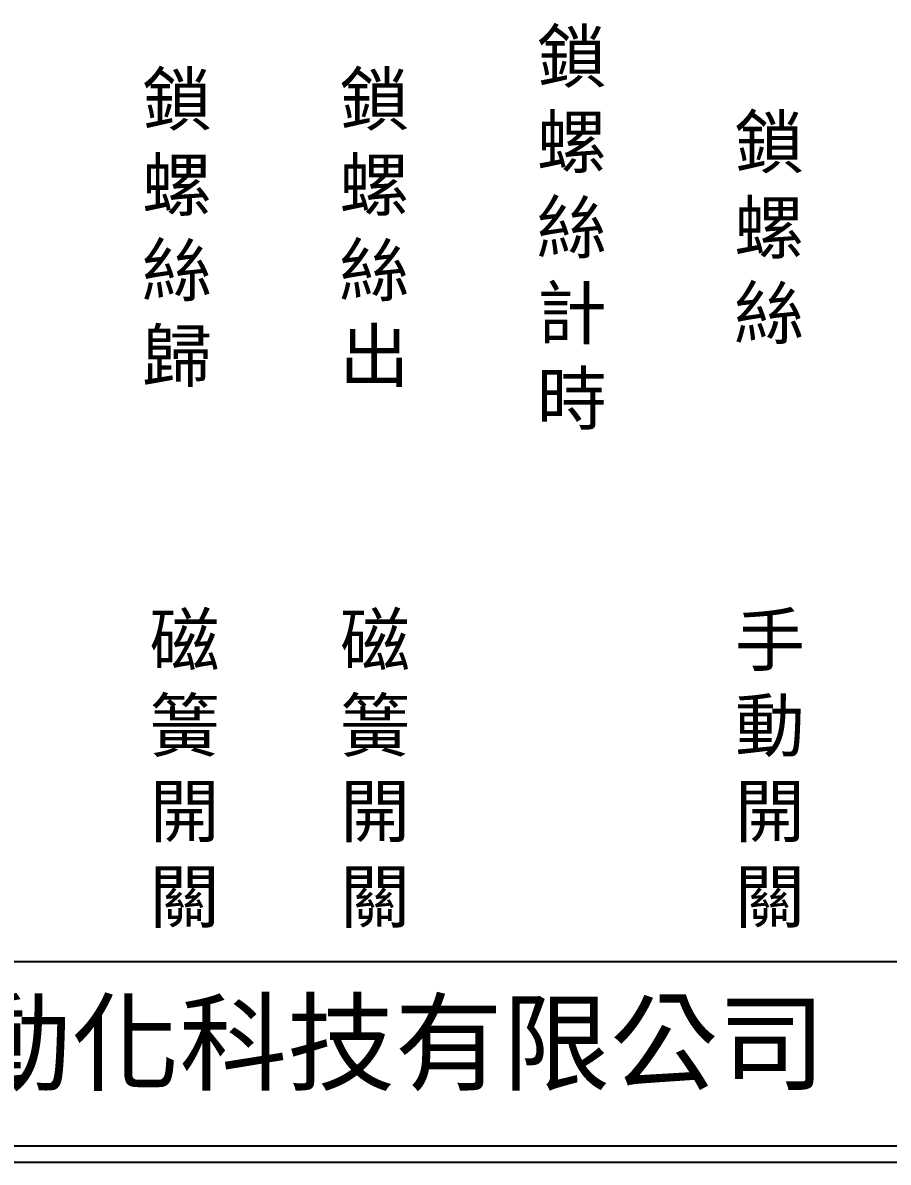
# Model space of a CAD drawing. Extents: x 325 to 612, y 3 to 207.
# Drawn here: x 392.9 to 458.7, y 3 to 89.6 of the extents above; entities that cross this region are included whole.
import ezdxf

# ---------------------------------------------------------------- set-up
doc = ezdxf.new("R2010")
doc.units = 0
doc.layers.add('圖框層', color=7, linetype='CONTINUOUS')
doc.layers.add('標尺寸層', color=3, linetype='CONTINUOUS')
doc.styles.add('CNS', font='romanc.shx', dxfattribs={"bigfont": 'chineset.shx'})
doc.styles.add('STSL', font='kaiu.ttf')

msp = doc.modelspace()

# ---------------------------------------------------------------- linework, layer by layer
at = {"layer": '圖框層', "color": 7}
for p, q in [((326.569, 18.25), (611.07, 18.25)), ((326.569, 4.25), (611.07, 4.25)), ((325.319, 3), (612.319, 3))]:
    msp.add_line(p, q, dxfattribs=at)

# ---------------------------------------------------------------- texts
at = {"layer": '圖框層', "color": 7, "style": 'STSL'}
msp.add_text('泓陞自動化科技有限公司', height=6, dxfattribs=at).set_placement((363.923, 9.076))
at = {"layer": '標尺寸層', "color": 7, "char_height": 3.9, "width": 4.96081, "attachment_point": 5, "style": 'CNS'}
for s, insert in [('{\\fDFKai-SB|b0|i0|c136|p65;鎖螺絲計時}', (434.656, 73.816)), ('{\\fDFKai-SB|b0|i0|c136|p65;鎖螺絲歸}', (404.656, 73.816)), ('{\\fDFKai-SB|b0|i0|c136|p65;鎖螺絲出}', (419.656, 73.816)), ('{\\fDFKai-SB|b0|i0|c136|p65;鎖螺絲}', (449.656, 73.816)), ('{\\fDFKai-SB|b0|i0|c136|p65;磁簧開關}', (405.235, 32.72)), ('{\\fDFKai-SB|b0|i0|c136|p65;磁簧開關}', (419.715, 32.72)), ('{\\fDFKai-SB|b0|i0|c136|p65;手動開關}', (449.715, 32.72))]:
    msp.add_mtext(s, dxfattribs=dict(at, insert=insert))

doc.saveas('drawing.dxf')
